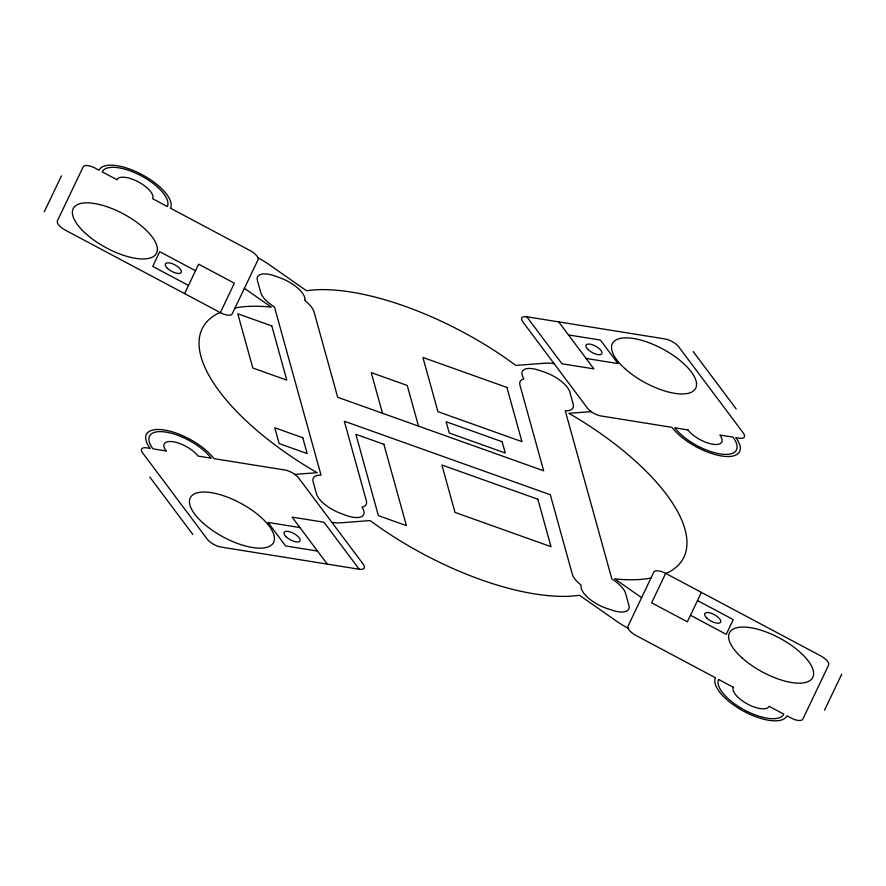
<?xml version="1.0" encoding="UTF-8"?>
<svg xmlns="http://www.w3.org/2000/svg" width="886" height="886" viewBox="0 0 886 886"><rect width="100%" height="100%" fill="white"/><g stroke="black" fill="none" stroke-linecap="round" stroke-linejoin="round"><path stroke-width="1.33" d="M44.3 211.776L61.466 175.827M184.587 293.598L198.63 264.183L234.38 283.199L220.337 312.625L65.409 230.183A11.252 4.519 28.5 0 1 57.424 220.813L83.173 166.878A11.252 4.519 28.5 0 1 95.057 168.074L99.022 170.19A40.512 16.28 28.5 0 1 141.804 174.498A40.512 16.28 28.5 0 1 170.533 208.232L249.985 250.516A11.252 4.519 28.5 0 1 257.97 259.886L232.221 313.821A11.252 4.519 28.5 0 1 220.337 312.625M665.663 573.375A11.252 4.519 28.5 0 0 653.779 572.179L628.03 626.114A11.252 4.519 28.5 0 0 636.015 635.483L715.467 677.768A40.512 16.28 28.5 0 0 744.196 711.502A40.512 16.28 28.5 0 0 786.978 715.81L790.943 717.926A11.252 4.519 28.5 0 0 802.827 719.122L828.576 665.187A11.252 4.519 28.5 0 0 820.591 655.817L665.663 573.375L651.62 602.801L687.37 621.817L701.413 592.402M824.534 710.173L841.7 674.224M220.149 312.525L217.048 313.91A182.283 73.272 28.5 0 0 312.027 469.724L317.177 472.692L294.794 474.375L295.448 474.852M665.851 573.475L668.952 572.09A182.283 73.272 28.5 0 0 573.973 416.276L568.823 413.308L591.206 411.625L590.552 411.148M234.989 308.029L238.533 307.342A182.283 73.272 28.5 0 1 266.885 306.7L271.337 307.154L244.392 288.338M651.011 577.971L647.467 578.658A182.283 73.272 28.5 0 1 619.115 579.3L614.662 578.846L641.608 597.662M526.793 316.767L665.032 338.95A11.252 4.519 28.5 0 1 678.787 346.902L743.332 433.055A11.252 4.519 28.5 0 1 739.356 438.16L735.812 437.595A40.512 16.28 28.5 0 1 721.514 455.969A40.512 16.28 28.5 0 1 672.009 427.362L601.118 415.988A11.252 4.519 28.5 0 1 587.363 408.036L522.818 321.873A11.252 4.519 28.5 0 1 526.793 316.767L562.001 363.769L593.897 368.886L558.701 321.884M568.48 334.941L600.376 340.058L617.985 363.559L586.078 358.442M299.922 527.558L268.015 522.441L285.624 545.942L317.52 551.059M359.207 569.233L220.968 547.05A11.252 4.519 28.5 0 1 207.213 539.098L142.668 452.945A11.252 4.519 28.5 0 1 146.644 447.84L150.188 448.405A40.512 16.28 28.5 0 1 164.486 430.031A40.512 16.28 28.5 0 1 213.991 458.638L284.882 470.012A11.252 4.519 28.5 0 1 298.637 477.964L363.182 564.127A11.252 4.519 28.5 0 1 359.207 569.233L323.999 522.231L292.103 517.114L327.299 564.116M195.507 270.717L159.757 251.69L152.735 266.398L188.485 285.425M697.515 600.575L733.265 619.602L726.243 634.31L690.493 615.283M693.151 351.498L736.177 408.933M149.823 477.067L192.849 534.502M628.229 628.551L627.255 627.753A40.512 16.28 28.5 0 1 617.177 621.595L579.577 595.326L571.226 596.167A182.283 73.272 28.5 0 1 380.792 528.211L370.093 520.58L340.39 522.829A40.501 16.28 28.5 0 1 331.885 522.352M257.771 257.449L258.745 258.247A40.512 16.28 28.5 0 1 268.823 264.405L306.423 290.674L314.774 289.833A182.283 73.272 28.5 0 1 505.208 357.789L515.907 365.42L545.61 363.171A40.501 16.28 28.5 0 1 554.115 363.648M418.502 426.111L407.239 385.454L371.234 372.607L382.497 413.264M304.917 299.889L305.426 300.996A23.856 9.591 28.5 0 1 313.976 311.673L337.688 397.282L543.683 470.798L519.971 385.177A23.856 9.591 28.5 0 1 523.836 378.931L523.404 377.846A23.856 9.591 28.5 0 1 539.53 370.448L544.757 372.242A23.856 9.591 28.5 0 1 569.798 391.966L573.176 404.16A23.856 9.591 28.5 0 1 566.508 410.761L565.257 410.727L611.849 578.957L613.356 579.92A23.856 9.591 28.5 0 1 625.527 593.232L628.905 605.437A23.856 9.591 28.5 0 1 611.993 610.177L606.766 608.438A23.856 9.591 28.5 0 1 581.127 585.845L580.884 584.937A23.856 9.591 28.5 0 1 572.334 574.25L550.317 494.742L344.322 421.227L366.339 500.745A23.856 9.591 28.5 0 1 362.474 506.991L361.898 507.102L362.396 507.833A23.856 9.591 28.5 0 1 344.909 514.987L339.991 513.105A23.856 9.591 28.5 0 1 316.512 493.956L313.135 481.762A23.856 9.591 28.5 0 1 319.802 475.162L321.053 475.195L274.461 306.966L272.954 306.002A23.856 9.591 28.5 0 1 260.783 292.69L257.405 280.485A23.856 9.591 28.5 0 1 275.845 276.288L280.751 278.104A23.856 9.591 28.5 0 1 304.917 299.889M687.957 429.92L674.844 427.816A36.902 14.829 28.5 0 0 719.953 453.887A36.902 14.829 28.5 0 0 732.977 437.141L719.864 435.037A20.256 8.14 28.5 0 1 712.721 444.229A20.256 8.14 28.5 0 1 687.957 429.92M166.136 450.963L153.023 448.859A36.902 14.829 28.5 0 1 166.047 432.113A36.902 14.829 28.5 0 1 211.156 458.184L198.043 456.08A20.256 8.14 28.5 0 0 173.279 441.771A20.256 8.14 28.5 0 0 166.136 450.963M506.914 387.437L422.921 357.457L437.928 411.669L521.932 441.649L506.914 387.437M271.803 325.926L237.802 313.799L252.82 368.011L286.809 380.138L271.803 325.926M502.118 441.704L446.123 421.725L449.246 433.01L505.241 453.001L502.118 441.704M383.882 444.296L355.884 434.306L378.4 515.63L406.408 525.62L383.882 444.296M537.88 499.25L441.881 464.995L455.016 512.429L551.014 546.684L537.88 499.25M302.768 437.739L274.771 427.75L279.145 443.565L307.143 453.554L302.768 437.739M116.908 179.703L102.2 171.873A36.902 14.829 28.5 0 1 141.173 175.805A36.902 14.829 28.5 0 1 167.354 206.549L152.658 198.73A20.256 8.14 28.5 0 0 138.294 181.851A20.256 8.14 28.5 0 0 116.908 179.703M733.342 687.27L718.646 679.451A36.902 14.829 28.5 0 0 744.827 710.195A36.902 14.829 28.5 0 0 783.8 714.127L769.092 706.297A20.256 8.14 28.5 0 1 747.706 704.148A20.256 8.14 28.5 0 1 733.342 687.27M706.784 618.063A9.004 3.622 28.5 0 0 720.429 622.393A9.004 3.622 28.5 0 0 710.816 613.145A9.004 3.622 28.5 0 0 706.784 618.063M741.792 657.656A47.257 18.994 28.5 0 0 812.429 678.034A47.257 18.994 28.5 0 0 759.125 629.636A47.257 18.994 28.5 0 0 741.792 657.656M588.105 349.616A9.004 3.622 28.5 0 0 601.716 353.857A9.004 3.622 28.5 0 0 591.992 344.621A9.004 3.622 28.5 0 0 588.105 349.616M624.719 368.443A47.257 18.994 28.5 0 0 695.355 388.821A47.257 18.994 28.5 0 0 642.04 340.423A47.257 18.994 28.5 0 0 624.719 368.443M286.233 536.883A9.004 3.622 28.5 0 0 299.845 541.136A9.004 3.622 28.5 0 0 290.121 531.888A9.004 3.622 28.5 0 0 286.233 536.883M202.639 522.651A47.257 18.994 28.5 0 0 273.276 543.029A47.257 18.994 28.5 0 0 219.972 494.632A47.257 18.994 28.5 0 0 202.639 522.651M167.432 268.336A9.004 3.622 28.5 0 0 181.076 272.666A9.004 3.622 28.5 0 0 171.463 263.419A9.004 3.622 28.5 0 0 167.432 268.336M85.565 233.439A47.257 18.994 28.5 0 0 156.202 253.817A47.257 18.994 28.5 0 0 102.887 205.419A47.257 18.994 28.5 0 0 85.565 233.439"/></g></svg>
